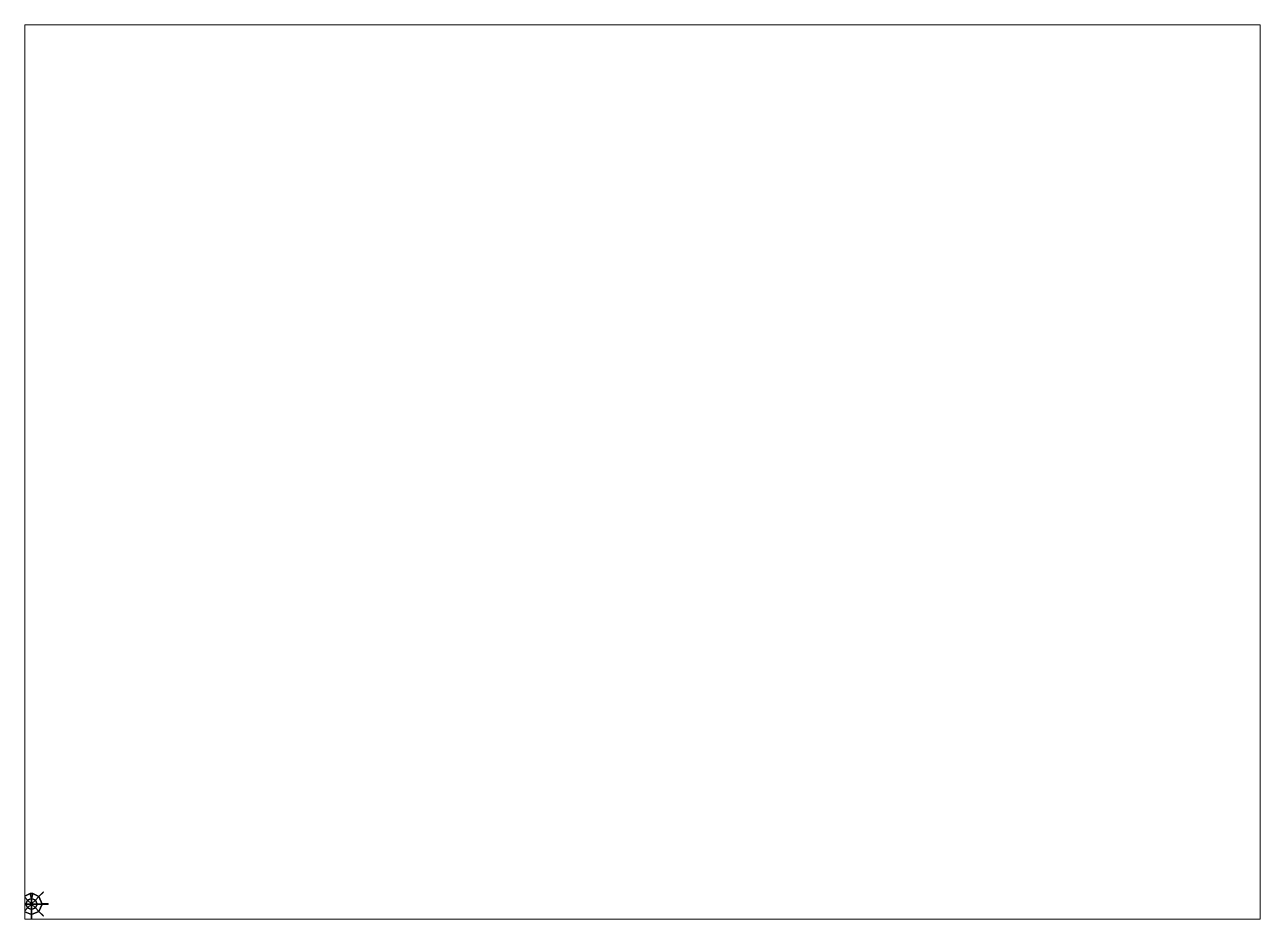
# Paper-space layout 'Layout1' of a CAD drawing. Header units: millimetres. Extents: x 28 to 251, y 20 to 181.
# The model-space entities are those that its viewports show. They can reach past a viewport. Long polylines and large blocks are cut down to what shows.
import ezdxf

# ---------------------------------------------------------------- set-up
doc = ezdxf.new("R2010")
doc.units = ezdxf.units.MM

msp = doc.modelspace()

# ---------------------------------------------------------------- linework, layer by layer
for points in [[(-5.74, 0.01), (-5.76, 0), (-3.63, 0, 1), (-3.63, 0.01, 0.99)], [(-5.76, 0), (-5.74, -0.01), (-3.63, -0.01, 0.99), (-3.63, 0, 1)], [(-5.72, 0), (-5.74, 0.01), (-3.63, 0.01, 0.99), (-3.63, 0, 0.98)], [(-5.74, -0.01), (-5.72, 0), (-3.63, 0, 0.98), (-3.63, -0.01, 0.99)], [(-4.07, 4.07), (-4.07, 4.05), (-2.57, 2.56, 0.99), (-2.57, 2.57, 1)], [(-4.05, 4.07), (-4.07, 4.07), (-2.57, 2.57, 1), (-2.56, 2.57, 0.99)], [(-4.07, 4.05), (-4.04, 4.04), (-2.57, 2.57, 0.98), (-2.57, 2.56, 0.99)], [(-4.04, 4.04), (-4.05, 4.07), (-2.56, 2.57, 0.99), (-2.57, 2.57, 0.98)], [(-2.58, 2.58, 0.97), (-3.65, 0, 1), (-1.92, 0, 2.01), (-1.36, 1.36, 2.01)], [(-2.58, 2.58), (-3.65, 0), (-3.65, 0, 1), (-2.58, 2.58, 0.97)], [(-3.65, 0, 1), (-2.58, -2.58, 1.02), (-1.36, -1.36, 2.02), (-1.92, 0, 2.01)], [(-3.65, 0), (-2.58, -2.58), (-2.58, -2.58, 1.02), (-3.65, 0, 1)], [(-1.36, 1.36, 2.01), (-1.92, 0, 2.01), (-0.04, 0, 3.89), (-0.03, 0.03, 3.89)], [(-1.92, 0, 2.01), (-1.36, -1.36, 2.02), (-0.03, -0.03, 3.89), (-0.04, 0, 3.89)], [(0, 1.92, 2), (-1.36, 1.36, 2.01), (-0.03, 0.03, 3.89), (0, 0.04, 3.89)], [(-0.23, 0.05, 3.94), (-0.25, 0, 3.96), (0.25, 0, 3.96), (0.23, 0.05, 3.94)], [(-0.25, 0, 3.96), (-0.23, -0.05, 3.94), (0.23, -0.05, 3.94), (0.25, 0, 3.96)], [(-0.18, 0.07, 3.89), (-0.23, 0.05, 3.94), (0.23, 0.05, 3.94), (0.18, 0.07, 3.89)], [(-0.13, 0.05, 3.84), (-0.18, 0.07, 3.89), (0.18, 0.07, 3.89), (0.12, 0.05, 3.84)], [(-0.1, 0, 3.82), (-0.13, 0.05, 3.84), (0.12, 0.05, 3.84), (0.1, 0, 3.82)], [(1.36, 1.36, 2), (0, 1.92, 2), (0, 0.04, 3.89), (0.03, 0.03, 3.89)], [(1.92, 0, 1.99), (1.36, 1.36, 2), (0.03, 0.03, 3.89), (0.04, 0, 3.89)], [(3.65, 0, 1.03), (2.58, 2.58, 1), (1.36, 1.36, 2), (1.92, 0, 1.99)], [(4.05, 4.07), (4.04, 4.04), (2.57, 2.57, 0.98), (2.56, 2.57, 0.99)], [(4.07, 4.07), (4.05, 4.07), (2.56, 2.57, 0.99), (2.57, 2.57, 1)], [(4.07, 4.05), (4.07, 4.07), (2.57, 2.57, 1), (2.57, 2.56, 0.99)], [(4.04, 4.04), (4.07, 4.05), (2.57, 2.56, 0.99), (2.57, 2.57, 0.98)], [(3.65, 0), (2.58, 2.58), (2.58, 2.58, 1), (3.65, 0, 1.03)], [(5.74, 0.01), (5.72, 0), (3.63, 0, 0.98), (3.63, 0.01, 0.99)], [(5.76, 0), (5.74, 0.01), (3.63, 0.01, 0.99), (3.63, 0, 1)], [(-4.04, -4.04), (-4.07, -4.05), (-2.57, -2.56, 0.99), (-2.57, -2.57, 0.98)], [(-4.07, -4.05), (-4.07, -4.07), (-2.57, -2.57, 1), (-2.57, -2.56, 0.99)], [(-4.07, -4.07), (-4.05, -4.07), (-2.56, -2.57, 0.99), (-2.57, -2.57, 1)], [(-4.05, -4.07), (-4.04, -4.04), (-2.57, -2.57, 0.98), (-2.56, -2.57, 0.99)], [(-2.58, -2.58, 1.02), (0, -3.65, 1), (0, -1.92, 2), (-1.36, -1.36, 2.02)], [(-2.58, -2.58), (0, -3.65), (0, -3.65, 1), (-2.58, -2.58, 1.02)], [(-1.36, -1.36, 2.02), (0, -1.92, 2), (0, -0.04, 3.89), (-0.03, -0.03, 3.89)], [(-0.23, -0.05, 3.94), (-0.18, -0.07, 3.89), (0.18, -0.07, 3.89), (0.23, -0.05, 3.94)], [(-0.18, -0.07, 3.89), (-0.13, -0.05, 3.84), (0.12, -0.05, 3.84), (0.18, -0.07, 3.89)], [(-0.13, -0.05, 3.84), (-0.1, 0, 3.82), (0.1, 0, 3.82), (0.12, -0.05, 3.84)], [(-0.01, -5.74), (0, -5.76), (0, -3.63, 1), (-0.01, -3.63, 0.99)], [(0, -5.72), (-0.01, -5.74), (-0.01, -3.63, 0.99), (0, -3.63, 0.98)], [(0, -1.92, 2), (1.36, -1.36, 1.99), (0.03, -0.03, 3.89), (0, -0.04, 3.89)], [(0, -3.65, 1), (2.58, -2.58, 0.97), (1.36, -1.36, 1.99), (0, -1.92, 2)], [(0, -3.65), (2.58, -2.58), (2.58, -2.58, 0.97), (0, -3.65, 1)], [(0, -5.76), (0.01, -5.74), (0.01, -3.63, 0.99), (0, -3.63, 1)], [(0.01, -5.74), (0, -5.72), (0, -3.63, 0.98), (0.01, -3.63, 0.99)], [(1.36, -1.36, 1.99), (1.92, 0, 1.99), (0.04, 0, 3.89), (0.03, -0.03, 3.89)], [(2.58, -2.58, 0.97), (3.65, 0, 1.03), (1.92, 0, 1.99), (1.36, -1.36, 1.99)], [(4.04, -4.04), (4.05, -4.07), (2.56, -2.57, 0.99), (2.57, -2.57, 0.98)], [(4.05, -4.07), (4.07, -4.07), (2.57, -2.57, 1), (2.56, -2.57, 0.99)], [(4.07, -4.05), (4.04, -4.04), (2.57, -2.57, 0.98), (2.57, -2.56, 0.99)], [(4.07, -4.07), (4.07, -4.05), (2.57, -2.56, 0.99), (2.57, -2.57, 1)], [(2.58, -2.58), (3.65, 0), (3.65, 0, 1.03), (2.58, -2.58, 0.97)], [(5.72, 0), (5.74, -0.01), (3.63, -0.01, 0.99), (3.63, 0, 0.98)], [(5.74, -0.01), (5.76, 0), (3.63, 0, 1), (3.63, -0.01, 0.99)]]:
    msp.add_3dface(points)
at = {"color": 2}
for points in [[(-0.5, 3.65, 1.7), (-2.58, 2.58, 0.97), (-1.36, 1.36, 2.01), (0, 1.92, 2)], [(-0.5, 3.65), (-2.58, 2.58), (-2.58, 2.58, 0.97), (-0.5, 3.65, 1.7)], [(0.5, 3.65, 1.7), (-0.5, 3.65, 1.7), (0, 1.92, 2)], [(0.5, 3.65), (-0.5, 3.65), (-0.5, 3.65, 1.7), (0.5, 3.65, 1.7)], [(2.58, 2.58, 1), (0.5, 3.65, 1.7), (0, 1.92, 2), (1.36, 1.36, 2)], [(2.58, 2.58), (0.5, 3.65), (0.5, 3.65, 1.7), (2.58, 2.58, 1)]]:
    msp.add_3dface(points, dxfattribs=at)

psp = doc.layouts.get("Layout1")

# ---------------------------------------------------------------- viewports
at = {"layer": '0'}
psp.add_viewport(center=(139.22, 100.81), size=(222.76, 161.29), view_center_point=(210, 148.5), view_height=307.4901, dxfattribs=at)

doc.saveas('drawing.dxf')
